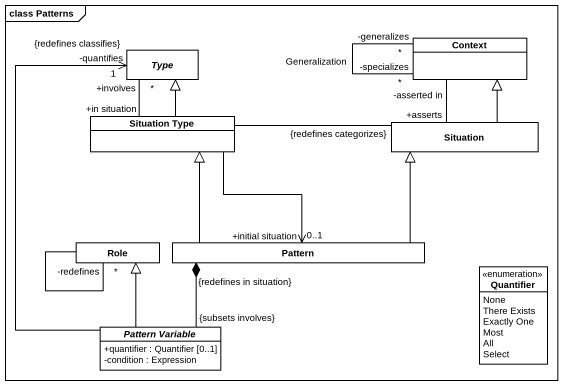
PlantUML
@startuml
mainframe class Patterns
hide circle
hide empty members
skinparam classAttributeIconSize 0
class Context
abstract class Type
class "Situation Type" as Situation_Type
class Situation
class Role
class Pattern
enum Quantifier {
  None
  There Exists
  Exactly One
  Most
  All
  Select
}
abstract class "Pattern Variable" as Pattern_Variable {
  +quantifier : Quantifier [0..1]
  -condition : Expression
}
Context "-specializes\n*" -- "-generalizes\n*" Context : Generalization
Context "-asserted in" -- "+asserts" Situation
Situation_Type "+in situation" -up- "+involves\n*" Type
Situation_Type -up-|> Type
Situation_Type -right- "{redefines categorizes}" Situation
Situation_Type --> "+initial situation\n0..1" Pattern
Situation -up-|> Context
Role -- "-redefines\n*" Role
Pattern -up-|> Situation_Type
Pattern -up-|> Situation
Pattern "{redefines in situation}" *-- "{subsets involves}" Pattern_Variable
Pattern_Variable -up-> "-quantifies\n1\n{redefines classifies}" Type
Pattern_Variable -up-|> Role
@enduml
